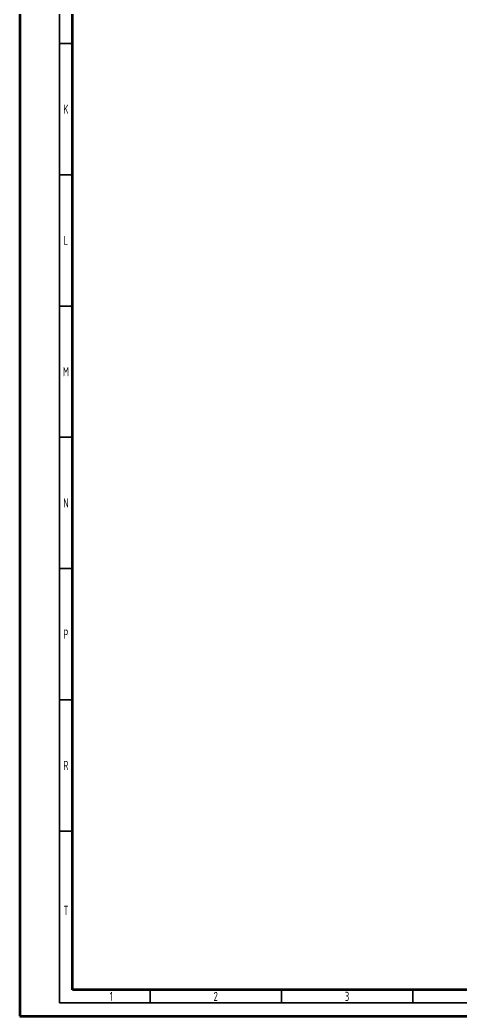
# Model space of a CAD drawing. Header units: millimetres. Extents: x -419 to 9215, y 1224 to 3301.
# Drawn here: x -418.7 to -250.8, y 1225.1 to 1604.7 of the extents above; entities that cross this region are included whole.
import ezdxf

# ---------------------------------------------------------------- set-up
doc = ezdxf.new("R2010")
doc.units = ezdxf.units.MM
for name, color, linetype, lineweight in [('Chu', 241, 'Continuous', 35), ('Net 0.35', 20, 'Continuous', 35), ('Net 0.7', 7, 'Continuous', 70)]:
    doc.layers.add(name, color=color, linetype=linetype, lineweight=lineweight)
doc.styles.add('SLDTEXTSTYLE1', font='TXT', dxfattribs={"width": 0.7})

msp = doc.modelspace()

# ---------------------------------------------------------------- linework, layer by layer
at = {"layer": 'Net 0.35', "linetype": 'Continuous', "lineweight": 35}
for p, q in [((-403.72, 1230.13), (-403.72, 2061.13)), ((-398.72, 1595.63), (-403.72, 1595.63)), ((-398.72, 1545.63), (-403.72, 1545.63)), ((-398.72, 1495.63), (-403.72, 1495.63)), ((-398.72, 1445.63), (-403.72, 1445.63)), ((-398.72, 1395.63), (-403.72, 1395.63)), ((-398.72, 1345.63), (-403.72, 1345.63)), ((-398.72, 1295.63), (-403.72, 1295.63)), ((-369.22, 1235.13), (-369.22, 1230.13)), ((-319.22, 1235.13), (-319.22, 1230.13)), ((-269.22, 1235.13), (-269.22, 1230.13)), ((765.28, 1230.13), (-403.72, 1230.13))]:
    msp.add_line(p, q, dxfattribs=at)
at = {"layer": 'Net 0.7', "linetype": 'Continuous', "lineweight": 70}
for p, q in [((-398.72, 1235.13), (-398.72, 2056.13)), ((760.28, 1235.13), (-398.72, 1235.13))]:
    msp.add_line(p, q, dxfattribs=at)
at = {"layer": 'Net 0.7'}
msp.add_lwpolyline([(-418.72, 1225.13), (770.28, 1225.13), (770.28, 2066.13), (-418.72, 2066.13)], close=True, dxfattribs=at)

# ---------------------------------------------------------------- texts
at = {"layer": 'Chu', "char_height": 3.5, "attachment_point": 5, "style": 'SLDTEXTSTYLE1'}
for s, insert in [('{\\fTCVN 7284|b0|i0|c0|p34;K}', (-401.22, 1570.63)), ('{\\fTCVN 7284|b0|i0|c0|p34;L}', (-401.22, 1520.63)), ('{\\fTCVN 7284|b0|i0|c0|p34;M}', (-401.22, 1470.63)), ('{\\fTCVN 7284|b0|i0|c0|p34;N}', (-401.22, 1420.63)), ('{\\fTCVN 7284|b0|i0|c0|p34;P}', (-401.22, 1370.63)), ('{\\fTCVN 7284|b0|i0|c0|p34;R}', (-401.22, 1320.63)), ('{\\fTCVN 7284|b0|i0|c0|p34;T}', (-401.22, 1265.38)), ('{\\fTCVN 7284|b0|i0|c0|p34;1}', (-383.97, 1232.63)), ('{\\fTCVN 7284|b0|i0|c0|p34;2}', (-344.22, 1232.63)), ('{\\fTCVN 7284|b0|i0|c0|p34;3}', (-294.22, 1232.63))]:
    msp.add_mtext(s, dxfattribs=dict(at, insert=insert))

doc.saveas('drawing.dxf')
